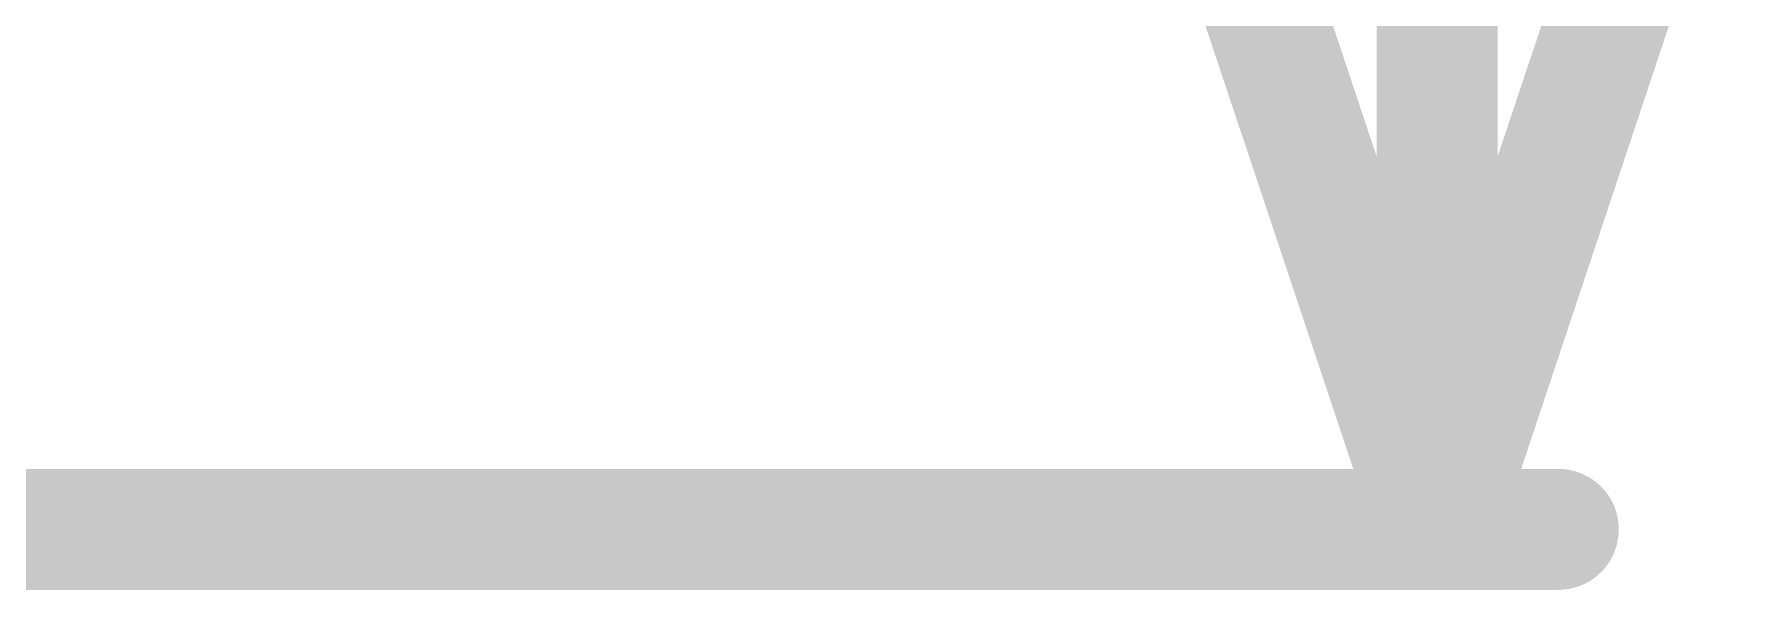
# Model space of a CAD drawing. Header units: millimetres. Extents: x 45.53 to 47.16, y 2.26 to 4.42.
# Drawn here: x 46.9841 to 47.125, y 3.1118 to 3.1578 of the extents above; entities that cross this region are included whole.
import ezdxf

# ---------------------------------------------------------------- set-up
doc = ezdxf.new("R2010")
doc.units = ezdxf.units.MM
doc.header["$MEASUREMENT"] = 0
doc.layers.add('Mechanical1', color=6, linetype='Continuous')

msp = doc.modelspace()

# ---------------------------------------------------------------- linework, layer by layer
at = {"layer": 'Mechanical1', "const_width": 0.01}
for points in [[(47.1, 3.1168323), (47.1, 3.3078481)], [(47.08, 3.1768323), (47.1, 3.1168323)], [(47.1, 3.1168323), (47.12, 3.1768323)], [(46.4480523, 3.1168323), (47.11, 3.1168323)]]:
    msp.add_lwpolyline(points, dxfattribs=at)
at = {"layer": 'Mechanical1', "const_width": 0.005}
for points in [[(47.0975, 3.1168323, 1), (47.1025, 3.1168323, 1)], [(47.0975, 3.1168323, 1), (47.1025, 3.1168323, 1)], [(47.0975, 3.1168323, 1), (47.1025, 3.1168323, 1)], [(47.1075, 3.1168323, 1), (47.1125, 3.1168323, 1)]]:
    msp.add_lwpolyline(points, format="xyb", close=True, dxfattribs=at)

doc.saveas('drawing.dxf')
